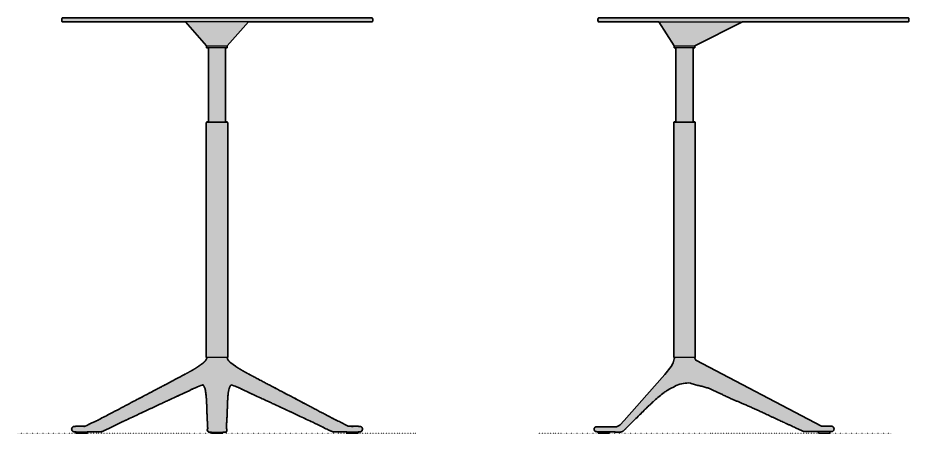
# Model space of a CAD drawing. Header units: millimetres. Extents: x 0 to 1287, y -776 to 599.
# Drawn here: x 0 to 1287, y 0 to 599 of the extents above; entities that cross this region are included whole.
import ezdxf

# ---------------------------------------------------------------- set-up
doc = ezdxf.new("R2010")
doc.units = ezdxf.units.MM
doc.linetypes.add('Dots', pattern=[1, 0, -1])
doc.layers.add('Blocks', color=7, linetype='Continuous')
doc.layers.add('Blocks$Fill', color=7, linetype='Continuous', true_color=0xffffff)
for name, color, linetype, lineweight, true_color in [('Blocks$Inner', 7, 'Continuous', 25, 0x007f00), ('Blocks$Outline', 7, 'Continuous', 35, 0xff3f3f), ('Groud', 7, 'Dots', 25, 0x243775)]:
    doc.layers.add(name, color=color, linetype=linetype, lineweight=lineweight, true_color=true_color)

# ---------------------------------------------------------------- blocks, each defined once
blk = doc.blocks.new('Little Friend Side Table Side')
at = {"layer": 'Blocks$Fill'}
blk.add_hatch(color=256, dxfattribs=at).paths.add_polyline_path([(534.6, 599.3), (87.1, 599.3), (87, 599.1), (87, 599), (86.9, 598.8), (86.8, 598.6), (86.7, 598.5), (86.7, 598.3), (86.6, 598.1), (86.5, 597.9), (86.5, 597.7), (86.4, 597.5), (86.4, 597.3), (86.4, 597.1), (86.4, 596.9), (86.3, 596.7), (86.3, 596.5), (86.3, 596.3), (86.3, 596.1), (86.3, 595.9), (86.4, 595.7), (86.4, 595.5), (86.4, 595.3), (86.4, 595.1), (86.5, 594.9), (86.5, 594.8), (86.6, 594.6), (86.7, 594.4), (86.7, 594.2), (86.8, 594), (86.9, 593.8), (87, 593.7), (87, 593.5), (87.1, 593.3), (174.5, 593.3), (196.4, 558.9), (196.4, 556), (198.9, 556), (198.9, 449.3), (196.6, 449.3), (196.1, 448.8), (196.1, 448.4), (196.4, 448.4), (195.9, 447.9), (195.9, 109.4), (197.2, 109.4), (196.4, 107.3), (194.9, 101.6), (192.2, 96.3), (182.8, 84.7), (168.1, 67.8), (124.1, 18.1), (118.3, 11.9), (116.9, 11), (113, 9.2), (83.3, 9.2), (83.1, 9.1), (83.1, 9.1), (83, 9.1), (83, 9.1), (82.9, 9), (82.8, 9), (82.8, 9), (82.7, 8.9), (82.7, 8.9), (82.6, 8.8), (82.6, 8.8), (82.5, 8.8), (82.4, 8.7), (82.4, 8.7), (82.3, 8.6), (82.3, 8.6), (82.2, 8.5), (82.2, 8.5), (82.1, 8.4), (82.1, 8.4), (82, 8.3), (82, 8.3), (81.9, 8.2), (81.9, 8.2), (81.8, 8.1), (81.8, 8.1), (81.7, 8), (81.7, 8), (81.7, 7.9), (81.6, 7.8), (81.6, 7.8), (81.5, 7.7), (81.5, 7.7), (81.5, 7.6), (81.4, 7.5), (81.4, 7.5), (81.4, 7.4), (81.3, 7.4), (81.3, 7.3), (81.3, 7.2), (81.2, 7.2), (81.2, 7.1), (81.2, 7), (81.2, 7), (81.1, 6.9), (81.1, 6.8), (81.1, 6.8), (81.1, 6.7), (81.1, 6.6), (81, 6.6), (81, 6.5), (81, 6.4), (81, 6.3), (81, 6.3), (81, 6.2), (81, 6.1), (81, 6.1), (80.9, 6), (80.9, 5.9), (80.9, 5.9), (80.9, 5.8), (80.9, 5.7), (80.9, 5.5), (80.9, 5.5), (80.9, 5.4), (80.9, 5.3), (81, 5.3), (81, 5.2), (81, 5.1), (81, 5.1), (81, 5), (81, 4.9), (81, 4.9), (81, 4.8), (81.1, 4.7), (81.1, 4.7), (81.1, 4.6), (81.1, 4.5), (81.1, 4.5), (81.2, 4.4), (81.2, 4.3), (81.2, 4.3), (81.2, 4.2), (81.3, 4.1), (81.3, 4.1), (81.3, 4), (81.4, 3.9), (81.4, 3.9), (81.4, 3.8), (81.5, 3.7), (81.5, 3.7), (81.5, 3.6), (81.6, 3.6), (81.6, 3.5), (81.7, 3.4), (81.7, 3.4), (81.7, 3.3), (81.8, 3.3), (81.8, 3.2), (81.9, 3.2), (81.9, 3.1), (82, 3.1), (82, 3), (82.1, 3), (82.1, 2.9), (82.2, 2.9), (82.2, 2.8), (82.3, 2.8), (82.3, 2.7), (82.4, 2.7), (82.4, 2.6), (82.5, 2.6), (82.6, 2.5), (82.6, 2.5), (82.7, 2.5), (82.7, 2.4), (82.8, 2.4), (82.8, 2.4), (82.9, 2.3), (83, 2.3), (83, 2.3), (83.1, 2.2), (83.1, 2.2), (83.3, 2.2), (84.1, 2.2), (86.8, 2.1), (86.8, 0), (103, 0), (103, 1.8), (117.3, 1.6), (117.9, 1.6), (118.2, 1.6), (118.5, 1.6), (118.8, 1.6), (119.1, 1.6), (119.4, 1.7), (119.7, 1.7), (120, 1.8), (120.3, 1.8), (120.5, 1.9), (120.6, 1.9), (120.8, 1.9), (120.9, 2), (121.1, 2), (121.2, 2.1), (121.3, 2.1), (121.5, 2.2), (121.6, 2.2), (121.7, 2.3), (121.9, 2.4), (122, 2.5), (122.1, 2.5), (122.3, 2.6), (122.4, 2.7), (122.5, 2.8), (122.6, 2.9), (122.7, 3), (123, 3.1), (123.2, 3.3), (123.4, 3.5), (124.3, 4.4), (161.2, 40.8), (167.8, 46.9), (171.2, 49.9), (174.7, 52.9), (178.4, 55.9), (182.1, 58.8), (183.1, 59.5), (184.2, 60.3), (185.5, 61.2), (187.2, 62.2), (189.3, 63.4), (191.9, 64.8), (199.4, 68.6), (204.8, 70.6), (206.1, 71), (207.3, 71.3), (208.6, 71.5), (209.8, 71.8), (211, 72), (212.3, 72.1), (213.5, 72.3), (214.7, 72.4), (215.9, 72.4), (217.2, 72.4), (218.4, 72.4), (219.6, 72.3), (221.2, 71.7), (222.6, 71.2), (224.2, 70.7), (225.8, 70.2), (227.4, 69.8), (229, 69.4), (237.9, 67.3), (239.4, 67), (240.9, 66.5), (242.3, 66.1), (243.6, 65.6), (244.9, 65.2), (247.3, 64.2), (249.4, 63.3), (253.2, 61.6), (277.6, 50.2), (316.8, 33.2), (383.3, 2.3), (383.4, 2.3), (383.4, 2.2), (383.4, 2.2), (383.4, 2.2), (383.5, 2.2), (383.5, 2.2), (383.5, 2.2), (383.5, 2.2), (383.5, 2.2), (383.6, 2.2), (383.6, 2.2), (383.6, 2.2), (383.6, 2.2), (383.7, 2.2), (383.7, 2.2), (383.7, 2.2), (404.7, 2.2), (404.7, 0), (420.9, 0), (420.9, 2.2), (424.1, 2.2), (424.2, 2.2), (424.3, 2.3), (424.4, 2.3), (424.4, 2.3), (424.5, 2.3), (424.6, 2.4), (424.7, 2.4), (424.7, 2.4), (424.8, 2.4), (424.9, 2.5), (425, 2.5), (425, 2.6), (425.1, 2.6), (425.2, 2.6), (425.2, 2.7), (425.3, 2.7), (425.4, 2.8), (425.5, 2.8), (425.5, 2.9), (425.6, 2.9), (425.7, 3), (425.7, 3), (425.8, 3.1), (425.8, 3.1), (425.9, 3.2), (426, 3.2), (426, 3.3), (426.1, 3.4), (426.1, 3.4), (426.2, 3.5), (426.3, 3.6), (426.3, 3.6), (426.4, 3.7), (426.4, 3.8), (426.5, 3.8), (426.5, 3.9), (426.6, 4), (426.6, 4), (426.6, 4.1), (426.7, 4.2), (426.7, 4.3), (426.8, 4.3), (426.8, 4.4), (426.8, 4.5), (426.9, 4.6), (426.9, 4.7), (426.9, 4.7), (426.9, 4.8), (427, 4.9), (427, 5), (427, 5), (427, 5.1), (427.1, 5.2), (427.1, 5.3), (427.1, 5.4), (427.1, 5.4), (427.1, 5.5), (427.1, 5.6), (427.1, 5.7), (427.1, 5.8), (427.1, 5.8), (427.1, 5.9), (427.2, 6), (427.2, 6.1), (427.2, 6.1), (427.1, 6.2), (427.1, 6.3), (427.1, 6.4), (427.1, 6.5), (427.1, 6.5), (427.1, 6.6), (427.1, 6.7), (427.1, 6.8), (427.1, 6.8), (427.1, 6.9), (427, 7), (427, 7.1), (427, 7.2), (427, 7.2), (427, 7.3), (426.9, 7.4), (426.9, 7.5), (426.9, 7.6), (426.8, 7.6), (426.8, 7.7), (426.8, 7.8), (426.7, 7.9), (426.7, 7.9), (426.6, 8), (426.6, 8.1), (426.6, 8.2), (426.5, 8.2), (426.5, 8.3), (426.4, 8.4), (426.4, 8.4), (426.3, 8.5), (426.3, 8.6), (426.2, 8.6), (426.2, 8.7), (426.1, 8.8), (426, 8.8), (426, 8.9), (425.9, 9), (425.9, 9), (425.8, 9.1), (425.7, 9.1), (425.7, 9.2), (425.6, 9.2), (425.5, 9.3), (425.5, 9.3), (425.4, 9.4), (425.3, 9.4), (425.3, 9.5), (425.2, 9.5), (425.1, 9.5), (425, 9.6), (425, 9.6), (424.9, 9.7), (424.8, 9.7), (424.8, 9.7), (424.7, 9.8), (424.6, 9.8), (424.5, 9.8), (424.5, 9.8), (424.4, 9.9), (424.3, 9.9), (424.2, 9.9), (424.2, 9.9), (408.9, 9.9), (227.6, 105.5), (225.9, 109.4), (226.8, 109.4), (226.8, 447.9), (226.3, 448.4), (226.6, 448.4), (226.6, 448.8), (226.1, 449.3), (223.8, 449.3), (223.8, 556), (226.3, 556), (226.3, 558.9), (294.9, 593.3), (534.6, 593.3), (534.7, 593.5), (534.8, 593.7), (534.9, 593.8), (535, 594), (535, 594.2), (535.1, 594.4), (535.2, 594.6), (535.2, 594.8), (535.3, 594.9), (535.3, 595.1), (535.3, 595.3), (535.4, 595.5), (535.4, 595.7), (535.4, 595.9), (535.4, 596.1), (535.4, 596.3), (535.4, 596.5), (535.4, 596.7), (535.4, 596.9), (535.4, 597.1), (535.3, 597.3), (535.3, 597.5), (535.3, 597.7), (535.2, 597.9), (535.2, 598.1), (535.1, 598.3), (535, 598.5), (535, 598.6), (534.9, 598.8), (534.8, 599), (534.7, 599.1)], flags=0)
at = {"layer": 'Blocks$Inner'}
for p, q in [((534.6, 599.3), (87.1, 599.3)), ((87.1, 593.3), (534.6, 593.3)), ((198.9, 449.3), (198.9, 556)), ((223.8, 556), (223.8, 449.3)), ((197.2, 109.4), (196.4, 107.2)), ((424.1, 2.2), (383.7, 2.2))]:
    blk.add_line(p, q, dxfattribs=at)
for points in [[(226.3, 558.9), (226.3, 556), (196.4, 556), (196.4, 558.9), (174.5, 593.3)], [(196.4, 558.9), (226.3, 558.9), (294.9, 593.3)], [(226.3, 448.4), (226.8, 447.9), (226.8, 109.4), (195.9, 109.4), (195.9, 447.9), (196.4, 448.4)], [(83.3, 9.2), (113, 9.2), (116.9, 11), (118.3, 11.9), (124.1, 18.1), (168.1, 67.8), (182.8, 84.7), (192.2, 96.3), (194.9, 101.6), (196.4, 107.3)], [(225.9, 109.4), (227.6, 105.5), (408.9, 9.9), (424.2, 9.9)], [(204.8, 70.6), (199.4, 68.6)], [(84.1, 2.2), (83.3, 2.2)], [(103, 1.8), (103, 0), (86.8, 0), (86.8, 2.1)], [(420.9, 2.2), (420.9, 0), (404.7, 0), (404.7, 2.2)]]:
    blk.add_lwpolyline(points, dxfattribs=at)
blk.add_lwpolyline([(226.6, 448.8), (226.6, 448.4), (196.1, 448.4), (196.1, 448.8), (196.6, 449.3), (226.1, 449.3)], close=True, dxfattribs=at)
for centre, start, end in [((92.3, 596.3), 150, 210), ((529.5, 596.3), 330, 30)]:
    blk.add_arc(centre, 5.97, start, end, dxfattribs=at)
at = {"layer": 'Blocks$Inner', "extrusion": (0, 0, -1)}
for centre, radius, start, end in [((-84.8, 5.7), 3.83, 293.0575, 66.9425), ((-383.7, 3.5), 1.32, 267.8062, 284.4069), ((-423.2, 6.1), 3.98, 104.4058, 255.8081)]:
    blk.add_arc(centre, radius, start, end, dxfattribs=at)
at = {"layer": 'Blocks$Inner'}
for points, knots in [([(199.4, 68.6), (187.3, 62.6), (182.1, 58.9), (174.6, 53), (168.9, 47.9), (164.5, 43.9), (161.2, 40.8), (157.9, 37.6), (153.7, 33.5), (148.3, 28.3), (141, 21), (135.4, 15.5), (132, 12), (130.2, 10.3), (128.5, 8.6), (127.1, 7.1), (126, 6), (125.1, 5.2), (124.4, 4.5), (123.9, 3.9), (123.4, 3.5), (123, 3.1), (122.5, 2.8), (122, 2.4), (121.3, 2.1), (120.3, 1.8), (119.1, 1.6), (118, 1.6), (116.7, 1.6), (115.5, 1.6), (113.9, 1.6), (111.9, 1.7), (108.6, 1.7), (105.4, 1.7), (102.3, 1.8), (100, 1.8), (97.7, 1.9), (95, 1.9), (92.7, 2), (90.7, 2), (89.3, 2), (88.3, 2.1), (87.4, 2.1), (86.6, 2.1), (85.8, 2.1), (84.9, 2.1), (84.4, 2.1), (84.1, 2.2)], [1, 1, 1, 1, 1.071429, 1.142857, 1.214286, 1.25, 1.285714, 1.321429, 1.357143, 1.428571, 1.5, 1.571429, 1.589286, 1.607143, 1.625, 1.642857, 1.651786, 1.660714, 1.669643, 1.674107, 1.678571, 1.683036, 1.6875, 1.691964, 1.696429, 1.705357, 1.714286, 1.723214, 1.732143, 1.741071, 1.75, 1.767857, 1.785714, 1.821429, 1.839286, 1.857143, 1.875, 1.892857, 1.910714, 1.928571, 1.9375, 1.946429, 1.955357, 1.964286, 1.973214, 1.982143, 2, 2, 2, 2]), ([(219.6, 72.3), (218, 72.4), (213.2, 72.5), (208, 71.5), (204.7, 70.6)], [276.2904618, 276.2904618, 276.2904618, 276.2904618, 276.5430699, 277.0373023, 277.0373023, 277.0373023, 277.0373023]), ([(383.3, 2.3), (381.7, 3), (380.4, 3.6), (379.3, 4.1), (377.2, 5.1), (375.2, 6.1), (371.8, 7.7), (368.3, 9.3), (365.4, 10.7), (363, 11.8), (360.6, 12.9), (357.9, 14.1), (354.1, 15.9), (349.5, 18), (344.1, 20.5), (338.9, 22.9), (333.9, 25.2), (328, 28), (322.7, 30.5), (319.2, 32.1), (316, 33.5), (312.4, 35.1), (308.5, 36.9), (305.1, 38.4), (301.5, 40), (297.8, 41.7), (294.7, 43), (292.7, 43.8), (290.7, 44.6), (287.9, 45.8), (285.1, 47), (282.2, 48.2), (280, 49.2), (277.7, 50.2), (274.8, 51.5), (271.5, 53.1), (267.4, 55), (264.7, 56.2), (261.8, 57.5), (259.5, 58.6), (257.4, 59.6), (255.1, 60.7), (253.1, 61.7), (251.3, 62.5), (249.4, 63.3), (247.3, 64.2), (245, 65.2), (242.3, 66.1), (239.4, 67), (236.5, 67.7), (233.6, 68.3), (230.6, 69), (227.4, 69.7), (224.2, 70.7), (221.5, 71.6), (220.1, 72.1), (219.6, 72.3)], [275.7479408, 275.7479408, 275.7479408, 275.7479408, 275.7546821, 275.7546821, 275.7546821, 275.768571, 275.7824599, 275.7963488, 275.8102377, 275.8171821, 275.8241266, 275.8380155, 275.8449599, 275.8519044, 275.8657932, 275.8727377, 275.8796821, 275.893571, 275.9074599, 275.9144044, 275.9213488, 275.9352377, 275.9491266, 275.956071, 275.9630155, 275.9769044, 275.9838488, 275.9907932, 275.9977377, 276.0046821, 276.018571, 276.0255155, 276.0324599, 276.0394044, 276.0463488, 276.0532932, 276.0602377, 276.0741266, 276.081071, 276.0880155, 276.0949599, 276.1019044, 276.1157932, 276.1296821, 276.143571, 276.1574599, 276.1713488, 276.1852377, 276.1991266, 276.2130155, 276.2269044, 276.2407932, 276.2546821, 276.268571, 276.2824599, 276.2904618, 276.2904618, 276.2904618, 276.2904618]), ([(83.3, 2.2), (83.3, 2.2), (83.4, 2.2), (83.8, 2.2), (84.1, 2.2)], [0, 0, 0, 0, 0.5, 0.9978995, 0.9978995, 0.9978995, 0.9978995])]:
    blk.add_open_spline(points, degree=3, knots=knots, dxfattribs=at)
at = {"layer": 'Blocks$Outline'}
for points in [[(534.6, 599.3), (87.1, 599.3)], [(87.1, 593.3), (174.5, 593.3)], [(174.5, 593.3), (196.4, 558.9)], [(226.3, 558.9), (294.9, 593.3)], [(294.9, 593.3), (534.6, 593.3)], [(196.4, 558.9), (196.4, 556)], [(196.4, 556), (198.9, 556)], [(198.9, 556), (198.9, 449.3)], [(223.8, 449.3), (223.8, 556)], [(223.8, 556), (226.3, 556)], [(226.3, 556), (226.3, 558.9)], [(196.4, 448.4), (195.9, 447.9)], [(195.9, 447.9), (195.9, 109.4)], [(196.6, 449.3), (196.1, 448.8)], [(196.1, 448.8), (196.1, 448.4)], [(196.1, 448.4), (196.4, 448.4)], [(198.9, 449.3), (196.6, 449.3)], [(226.1, 449.3), (223.8, 449.3)], [(226.6, 448.8), (226.1, 449.3)], [(226.8, 447.9), (226.3, 448.4)], [(226.3, 448.4), (226.6, 448.4)], [(226.6, 448.4), (226.6, 448.8)], [(226.8, 109.4), (226.8, 447.9)], [(196.4, 107.3), (194.9, 101.6), (192.2, 96.3), (182.8, 84.7), (168.1, 67.8), (124.1, 18.1), (118.3, 11.9), (116.9, 11), (113, 9.2)], [(195.9, 109.4), (197.2, 109.4)], [(197.2, 109.4), (196.4, 107.3)], [(227.6, 105.5), (225.9, 109.4)], [(225.9, 109.4), (226.8, 109.4)], [(408.9, 9.9), (227.6, 105.5)], [(199.4, 68.6), (204.8, 70.6)], [(113, 9.2), (83.3, 9.2)], [(83.3, 2.2), (84.1, 2.2)], [(86.8, 2.1), (86.8, 0)], [(86.8, 0), (103, 0)], [(103, 0), (103, 1.8)], [(383.7, 2.2), (404.7, 2.2)], [(404.7, 2.2), (404.7, 0)], [(404.7, 0), (420.9, 0)], [(424.2, 9.9), (408.9, 9.9)], [(420.9, 0), (420.9, 2.2)], [(420.9, 2.2), (424.1, 2.2)]]:
    blk.add_lwpolyline(points, dxfattribs=at)
for points, weights in [([(87.1, 599.3), (85.4, 596.3), (87.1, 593.3)], [1, 0.866025403784, 1]), ([(534.6, 593.3), (536.3, 596.3), (534.6, 599.3)], [1, 0.866025403784, 1]), ([(383.3, 2.3), (383.5, 2.2), (383.7, 2.2)], [1, 0.989524905833, 1])]:
    blk.add_rational_spline(points, weights, degree=2, dxfattribs=at)
for points, knots in [([(103, 1.8), (103.5, 1.8), (105.6, 1.7), (108.6, 1.7), (111.9, 1.7), (113.9, 1.6), (115.5, 1.6), (116.7, 1.6), (118, 1.6), (119.1, 1.6), (120.3, 1.8), (121.3, 2.1), (122, 2.4), (122.5, 2.8), (123, 3.1), (123.4, 3.5), (123.9, 3.9), (124.4, 4.5), (125.1, 5.2), (126, 6), (127.1, 7.1), (128.5, 8.6), (130.2, 10.3), (132, 12), (135.4, 15.5), (141, 21), (148.3, 28.3), (153.7, 33.5), (157.9, 37.6), (161.2, 40.8), (164.5, 43.9), (168.9, 47.9), (174.6, 53), (182.1, 58.9), (187.3, 62.6), (199.4, 68.6)], [-0.8339865, -0.8339865, -0.8339865, -0.8339865, -0.8214286, -0.7857143, -0.7678571, -0.75, -0.7410714, -0.7321429, -0.7232143, -0.7142857, -0.7053571, -0.6964286, -0.6919643, -0.6875, -0.6830357, -0.6785714, -0.6741071, -0.6696429, -0.6607143, -0.6517857, -0.6428571, -0.625, -0.6071429, -0.5892857, -0.5714286, -0.5, -0.4285714, -0.3571429, -0.3214286, -0.2857143, -0.25, -0.2142857, -0.1428571, -0.0714286, 0, 0, 0, 0]), ([(204.8, 70.6), (208.1, 71.6), (213.2, 72.5), (218, 72.4), (219.6, 72.3)], [0.013585, 0.013585, 0.013585, 0.013585, 0.5, 0.7526081, 0.7526081, 0.7526081, 0.7526081]), ([(219.6, 72.3), (220.1, 72.1), (221.5, 71.6), (224.2, 70.7), (227.4, 69.7), (230.6, 69), (233.6, 68.3), (236.5, 67.7), (239.4, 67), (242.3, 66.1), (245, 65.2), (247.3, 64.2), (249.4, 63.3), (251.3, 62.5), (253.1, 61.7), (255.1, 60.7), (257.4, 59.6), (259.5, 58.6), (261.8, 57.5), (264.7, 56.2), (267.4, 55), (271.5, 53.1), (274.8, 51.5), (277.7, 50.2), (280, 49.2), (282.2, 48.2), (285.1, 47), (287.9, 45.8), (290.7, 44.6), (292.7, 43.8), (294.7, 43), (297.8, 41.7), (301.5, 40), (305.1, 38.4), (308.5, 36.9), (312.4, 35.1), (316, 33.5), (319.2, 32.1), (322.7, 30.5), (328, 28), (333.9, 25.2), (338.9, 22.9), (344.1, 20.5), (349.5, 18), (354.1, 15.9), (357.9, 14.1), (360.6, 12.9), (363, 11.8), (365.4, 10.7), (368.3, 9.3), (371.8, 7.7), (375.2, 6.1), (377.2, 5.1), (379.3, 4.1), (380.4, 3.6), (381.7, 3), (383.3, 2.3)], [0.0197759, 0.0197759, 0.0197759, 0.0197759, 0.0277778, 0.0416667, 0.0555556, 0.0694444, 0.0833333, 0.0972222, 0.1111111, 0.125, 0.1388889, 0.1527778, 0.1666667, 0.1805556, 0.1944444, 0.2083333, 0.2152778, 0.2222222, 0.2291667, 0.2361111, 0.25, 0.2569444, 0.2638889, 0.2708333, 0.2777778, 0.2847222, 0.2916667, 0.3055556, 0.3125, 0.3194444, 0.3263889, 0.3333333, 0.3472222, 0.3541667, 0.3611111, 0.375, 0.3888889, 0.3958333, 0.4027778, 0.4166667, 0.4305556, 0.4375, 0.4444444, 0.4583333, 0.4652778, 0.4722222, 0.4861111, 0.4930556, 0.5, 0.5138889, 0.5277778, 0.5416667, 0.5555556, 0.5555556, 0.5555556, 0.5622969, 0.5622969, 0.5622969, 0.5622969]), ([(84.1, 2.2), (84.4, 2.1), (84.9, 2.1), (85.8, 2.1), (86.4, 2.1), (86.7, 2.1), (86.8, 2.1)], [-1, -1, -1, -1, -0.98214286, -0.97321429, -0.96428571, -0.96217968, -0.96217968, -0.96217968, -0.96217968])]:
    blk.add_open_spline(points, degree=3, knots=knots, dxfattribs=at)
for points, weights, knots in [([(83.3, 9.2), (80.9, 8.2), (80.9, 5.7), (80.9, 3.1), (83.3, 2.2)], [1, 0.83416243906, 1, 0.83416243906, 1], [0, 0, 0, 4.477342, 4.477342, 8.954683, 8.954683, 8.954683]), ([(424.1, 2.2), (427.1, 3), (427.2, 6.1), (427.2, 9.2), (424.2, 9.9)], [1, 0.789613575769, 1, 0.789613575769, 1], [-10.515227, -10.515227, -10.515227, -5.257613, -5.257613, 0, 0, 0])]:
    blk.add_rational_spline(points, weights, degree=2, knots=knots, dxfattribs=at)
blk = doc.blocks.new('Little Friend Side Table Front')
at = {"layer": 'Blocks$Fill'}
blk.add_hatch(color=256, dxfattribs=at).paths.add_polyline_path([(273.3, 109.4), (272.4, 107.1), (271.2, 105), (267.9, 101.5), (261.1, 96.6), (257.3, 94.2), (253, 91.5), (249.8, 89.6), (134.2, 28.5), (99.5, 10.8), (99.2, 10.6), (99.1, 10.6), (98.9, 10.5), (98.7, 10.4), (98.6, 10.4), (98.4, 10.3), (98.3, 10.3), (98.1, 10.2), (97.9, 10.2), (97.8, 10.2), (97.6, 10.1), (97.5, 10.1), (97.3, 10.1), (97, 10.1), (96.6, 10), (83.9, 9.9), (80.4, 9.6), (80.3, 9.6), (80.3, 9.6), (80.2, 9.5), (80.1, 9.5), (80.1, 9.5), (80, 9.4), (79.9, 9.4), (79.9, 9.4), (79.8, 9.3), (79.7, 9.3), (79.7, 9.3), (79.6, 9.2), (79.5, 9.2), (79.5, 9.1), (79.4, 9.1), (79.4, 9.1), (79.3, 9), (79.2, 9), (79.2, 8.9), (79.1, 8.9), (79.1, 8.8), (79, 8.8), (78.9, 8.7), (78.9, 8.6), (78.8, 8.6), (78.8, 8.5), (78.7, 8.5), (78.7, 8.4), (78.6, 8.4), (78.6, 8.3), (78.5, 8.2), (78.5, 8.2), (78.4, 8.1), (78.4, 8), (78.3, 8), (78.3, 7.9), (78.3, 7.8), (78.2, 7.8), (78.2, 7.7), (78.1, 7.6), (78.1, 7.6), (78.1, 7.5), (78, 7.4), (78, 7.3), (78, 7.3), (78, 7.2), (77.9, 7.1), (77.9, 7), (77.9, 7), (77.9, 6.9), (77.9, 6.8), (77.8, 6.7), (77.8, 6.7), (77.8, 6.6), (77.8, 6.5), (77.8, 6.4), (77.8, 6.4), (77.8, 6.3), (77.8, 6.2), (77.7, 6.2), (77.7, 6.1), (77.7, 6), (77.7, 5.9), (77.7, 5.9), (77.7, 5.8), (77.7, 5.7), (77.7, 5.6), (77.7, 5.6), (77.8, 5.5), (77.8, 5.4), (77.8, 5.4), (77.8, 5.3), (77.8, 5.2), (77.8, 5.1), (77.8, 5.1), (77.8, 5), (77.9, 4.9), (77.9, 4.8), (77.9, 4.8), (77.9, 4.7), (77.9, 4.6), (78, 4.5), (78, 4.5), (78, 4.4), (78, 4.3), (78.1, 4.2), (78.1, 4.2), (78.1, 4.1), (78.2, 4), (78.2, 4), (78.3, 3.9), (78.3, 3.8), (78.3, 3.8), (78.4, 3.7), (78.4, 3.6), (78.5, 3.6), (78.5, 3.5), (78.6, 3.4), (78.6, 3.4), (78.7, 3.3), (78.7, 3.3), (78.8, 3.2), (78.8, 3.1), (78.9, 3.1), (78.9, 3), (79, 3), (79.1, 2.9), (79.1, 2.9), (79.2, 2.8), (79.2, 2.8), (79.3, 2.7), (79.4, 2.7), (79.4, 2.6), (79.5, 2.6), (79.5, 2.5), (79.6, 2.5), (79.7, 2.5), (79.7, 2.4), (79.8, 2.4), (79.9, 2.3), (79.9, 2.3), (80, 2.3), (80.1, 2.3), (80.1, 2.2), (80.2, 2.2), (80.3, 2.2), (80.3, 2.1), (80.4, 2.1), (84, 2.1), (84, 0), (100.2, 0), (100.2, 2.1), (121.1, 2.1), (121.8, 2.4), (125.8, 4.2), (218.1, 47.8), (256.4, 65.5), (259, 66.6), (260.9, 67.4), (262.6, 68.1), (265.6, 69.2), (267, 69.6), (268.6, 67.9), (270.3, 64.2), (271.5, 56.9), (271.6, 55.7), (271.7, 55.2), (271.9, 52.8), (272.1, 50.3), (274, 10.3), (274.1, 6.9), (274, 6.8), (274, 6.7), (273.9, 6.6), (273.9, 6.6), (273.9, 6.5), (273.8, 6.4), (273.8, 6.3), (273.7, 6.2), (273.7, 6.2), (273.7, 6.1), (273.6, 6), (273.6, 5.9), (273.6, 5.8), (273.6, 5.7), (273.6, 5.6), (273.5, 5.5), (273.5, 5.4), (273.5, 5.3), (273.5, 5.2), (273.5, 5.1), (273.5, 5.1), (273.5, 5), (273.5, 4.9), (273.5, 4.8), (273.5, 4.7), (273.5, 4.6), (273.5, 4.5), (273.5, 4.4), (273.5, 4.3), (273.5, 4.2), (273.5, 4.1), (273.5, 4), (273.6, 3.9), (273.6, 3.8), (273.6, 3.7), (273.6, 3.6), (273.7, 3.5), (273.7, 3.4), (273.8, 3.3), (273.8, 3.2), (273.8, 3.1), (273.9, 3.1), (273.9, 3), (274, 2.9), (274, 2.8), (274.1, 2.7), (274.1, 2.6), (274.2, 2.6), (274.2, 2.5), (274.3, 2.4), (274.3, 2.3), (274.4, 2.3), (274.5, 2.2), (274.5, 2.1), (274.6, 2.1), (274.7, 2), (274.7, 1.9), (274.8, 1.9), (274.9, 1.8), (274.9, 1.8), (275, 1.7), (275.1, 1.7), (275.1, 1.6), (275.2, 1.6), (279.5, 1.6), (279.5, 0), (295.7, 0), (295.7, 1.6), (300.5, 1.6), (300.6, 1.6), (300.7, 1.7), (300.7, 1.7), (300.8, 1.8), (300.8, 1.9), (300.9, 1.9), (301, 2), (301, 2), (301.1, 2.1), (301.1, 2.2), (301.2, 2.3), (301.2, 2.3), (301.3, 2.4), (301.3, 2.5), (301.4, 2.6), (301.4, 2.6), (301.5, 2.7), (301.5, 2.8), (301.6, 2.9), (301.6, 3), (301.6, 3.1), (301.7, 3.2), (301.7, 3.2), (301.7, 3.3), (301.8, 3.4), (301.8, 3.5), (301.8, 3.6), (301.8, 3.7), (301.9, 3.8), (301.9, 3.9), (301.9, 4), (301.9, 4.1), (301.9, 4.2), (301.9, 4.3), (301.9, 4.4), (301.9, 4.5), (301.9, 4.6), (301.9, 4.7), (301.9, 4.8), (301.9, 4.9), (301.9, 5), (301.9, 5.1), (301.9, 5.1), (301.9, 5.2), (301.8, 5.3), (301.8, 5.4), (301.8, 5.5), (301.8, 5.6), (301.7, 5.7), (301.7, 5.8), (301.7, 5.9), (301.6, 6), (301.6, 6), (301.6, 6.1), (301.5, 6.2), (301.5, 6.3), (301.4, 6.4), (301.4, 6.4), (301.4, 6.5), (301.3, 6.6), (301.3, 6.7), (301.2, 6.7), (301.2, 6.8), (301.1, 6.9), (301.1, 7.5), (301.2, 10.3), (303.1, 50.3), (303.3, 52.8), (303.5, 55.2), (303.5, 55.7), (304.9, 64.2), (306.6, 67.9), (308.2, 69.6), (308.7, 69.4), (311.1, 68.6), (312.6, 68.1), (314.3, 67.4), (316.2, 66.6), (329.3, 60.6), (435.6, 11), (452.1, 3), (454, 2.1), (475, 2.1), (475, 0), (491.2, 0), (491.2, 2.1), (494.8, 2.1), (494.8, 2.1), (494.9, 2.2), (495, 2.2), (495, 2.2), (495.1, 2.2), (495.2, 2.3), (495.3, 2.3), (495.3, 2.3), (495.4, 2.4), (495.5, 2.4), (495.5, 2.4), (495.6, 2.5), (495.7, 2.5), (495.7, 2.6), (495.8, 2.6), (495.9, 2.6), (495.9, 2.7), (496, 2.7), (496, 2.8), (496.1, 2.8), (496.2, 2.9), (496.2, 2.9), (496.3, 3), (496.3, 3), (496.4, 3.1), (496.5, 3.2), (496.5, 3.2), (496.6, 3.3), (496.6, 3.3), (496.7, 3.4), (496.7, 3.5), (496.8, 3.5), (496.8, 3.6), (496.9, 3.7), (496.9, 3.7), (497, 3.8), (497, 3.9), (497, 3.9), (497.1, 4), (497.1, 4.1), (497.1, 4.2), (497.2, 4.2), (497.2, 4.3), (497.2, 4.4), (497.3, 4.4), (497.3, 4.5), (497.3, 4.6), (497.4, 4.7), (497.4, 4.7), (497.4, 4.8), (497.4, 4.9), (497.4, 5), (497.5, 5), (497.5, 5.1), (497.5, 5.2), (497.5, 5.3), (497.5, 5.3), (497.5, 5.4), (497.5, 5.5), (497.5, 5.6), (497.5, 5.6), (497.5, 5.7), (497.5, 5.8), (497.5, 5.9), (497.5, 5.9), (497.5, 6), (497.5, 6.1), (497.5, 6.2), (497.5, 6.2), (497.5, 6.3), (497.5, 6.4), (497.5, 6.5), (497.5, 6.5), (497.5, 6.6), (497.5, 6.7), (497.4, 6.8), (497.4, 6.8), (497.4, 6.9), (497.4, 7), (497.4, 7.1), (497.3, 7.1), (497.3, 7.2), (497.3, 7.3), (497.2, 7.4), (497.2, 7.4), (497.2, 7.5), (497.1, 7.6), (497.1, 7.6), (497.1, 7.7), (497, 7.8), (497, 7.9), (497, 7.9), (496.9, 8), (496.9, 8.1), (496.8, 8.1), (496.8, 8.2), (496.7, 8.3), (496.7, 8.3), (496.6, 8.4), (496.6, 8.4), (496.5, 8.5), (496.5, 8.6), (496.4, 8.6), (496.3, 8.7), (496.3, 8.7), (496.2, 8.8), (496.2, 8.8), (496.1, 8.9), (496, 8.9), (496, 9), (495.9, 9), (495.9, 9.1), (495.8, 9.1), (495.7, 9.2), (495.7, 9.2), (495.6, 9.2), (495.5, 9.3), (495.5, 9.3), (495.4, 9.4), (495.3, 9.4), (495.3, 9.4), (495.2, 9.5), (495.1, 9.5), (495, 9.5), (495, 9.5), (494.9, 9.6), (494.8, 9.6), (494.8, 9.6), (491.2, 9.9), (486.4, 9.9), (480.4, 9.9), (478.5, 10), (478.2, 10.1), (477.9, 10.1), (477.7, 10.1), (477.6, 10.1), (477.4, 10.2), (477.2, 10.2), (477.1, 10.2), (476.9, 10.3), (476.7, 10.3), (476.6, 10.4), (476.4, 10.4), (476.3, 10.5), (476.1, 10.6), (476, 10.6), (475.6, 10.8), (441, 28.5), (325.4, 89.6), (322.2, 91.5), (314.1, 96.6), (307.3, 101.5), (304, 105), (302.7, 107.1), (301.9, 109.4), (303, 109.4), (303, 447.9), (302.5, 448.4), (302.7, 448.4), (302.7, 448.8), (302.2, 449.3), (299.9, 449.3), (299.9, 556), (302.4, 556), (302.4, 558.9), (333.1, 593.3), (511.6, 593.3), (511.7, 593.5), (511.8, 593.7), (511.9, 593.8), (511.9, 594), (512, 594.2), (512.1, 594.4), (512.1, 594.6), (512.2, 594.8), (512.2, 594.9), (512.3, 595.1), (512.3, 595.3), (512.4, 595.5), (512.4, 595.7), (512.4, 595.9), (512.4, 596.1), (512.4, 596.3), (512.4, 596.5), (512.4, 596.7), (512.4, 596.9), (512.4, 597.1), (512.3, 597.3), (512.3, 597.5), (512.2, 597.7), (512.2, 597.9), (512.1, 598.1), (512.1, 598.3), (512, 598.5), (511.9, 598.6), (511.9, 598.8), (511.8, 599), (511.7, 599.1), (511.6, 599.3), (64.1, 599.3), (64, 599.1), (63.9, 599), (63.9, 598.8), (63.8, 598.6), (63.7, 598.5), (63.6, 598.3), (63.6, 598.1), (63.5, 597.9), (63.5, 597.7), (63.4, 597.5), (63.4, 597.3), (63.4, 597.1), (63.3, 596.9), (63.3, 596.7), (63.3, 596.5), (63.3, 596.3), (63.3, 596.1), (63.3, 595.9), (63.3, 595.7), (63.4, 595.5), (63.4, 595.3), (63.4, 595.1), (63.5, 594.9), (63.5, 594.8), (63.6, 594.6), (63.6, 594.4), (63.7, 594.2), (63.8, 594), (63.9, 593.8), (63.9, 593.7), (64, 593.5), (64.1, 593.3), (241.8, 593.3), (272.5, 558.9), (272.5, 556), (275, 556), (275, 449.3), (272.8, 449.3), (272.3, 448.8), (272.3, 448.4), (272.5, 448.4), (272, 447.9), (272, 109.4)], flags=0)
at = {"layer": 'Blocks$Inner'}
for p, q in [((64.1, 599.3), (511.6, 599.3)), ((511.6, 593.3), (64.1, 593.3)), ((275, 556), (275, 449.3)), ((299.9, 449.3), (299.9, 556)), ((271.2, 105), (267.9, 101.5)), ((272.4, 107.1), (271.2, 105)), ((273.3, 109.4), (272.4, 107.1)), ((302.7, 107.1), (301.9, 109.4)), ((304, 105), (302.7, 107.1)), ((307.3, 101.5), (304, 105)), ((267.9, 101.5), (261.1, 96.6)), ((314.1, 96.6), (307.3, 101.5)), ((267, 69.6), (268.6, 67.9)), ((268.6, 67.9), (270.3, 64.2)), ((304.9, 64.2), (306.6, 67.9)), ((306.6, 67.9), (308.2, 69.6)), ((83.9, 9.9), (80.4, 9.6)), ((96.6, 10), (83.9, 9.9)), ((275.2, 1.6), (300.5, 1.6)), ((494.8, 9.6), (491.2, 9.9)), ((491.2, 2.1), (491.2, 0))]:
    blk.add_line(p, q, dxfattribs=at)
for points in [[(241.8, 593.3), (272.5, 558.9), (302.4, 558.9)], [(333.1, 593.3), (302.4, 558.9), (302.4, 556), (272.5, 556), (272.5, 558.9)], [(302.5, 448.4), (303, 447.9), (303, 109.4), (272, 109.4), (272, 447.9), (272.5, 448.4)], [(84, 2.1), (84, 0), (100.2, 0), (100.2, 2.1)], [(295.7, 1.6), (295.7, 0), (279.5, 0), (279.5, 1.6)], [(491.2, 0), (475, 0), (475, 2.1)]]:
    blk.add_lwpolyline(points, dxfattribs=at)
blk.add_lwpolyline([(302.2, 449.3), (302.7, 448.8), (302.7, 448.4), (272.3, 448.4), (272.3, 448.8), (272.8, 449.3)], close=True, dxfattribs=at)
at = {"layer": 'Blocks$Inner', "extrusion": (0, 0, -1)}
for centre, start, end in [((-69.3, 596.3), 330, 30), ((-506.4, 596.3), 150, 210)]:
    blk.add_arc(centre, 5.97, start, end, dxfattribs=at)
at = {"layer": 'Blocks$Inner'}
for centre, radius, start, end in [((81.7, 5.9), 3.96, 108.9762, 251.0237), ((277.3, 4.8), 3.83, 147.3052, 237.0396), ((298.1, 4.5), 3.8, 309.3688, 38.1121), ((493.6, 5.9), 3.92, 286.9544, 73.0456)]:
    blk.add_arc(centre, radius, start, end, dxfattribs=at)
for points, knots in [([(253, 91.5), (252, 90.9), (249.8, 89.6), (245.3, 87.1), (241.8, 85.2), (239.5, 84)], [5, 5, 5, 5, 5.25, 5.5, 6, 6, 6, 6]), ([(335.6, 84), (333.3, 85.2), (329.9, 87.1), (325.4, 89.6), (323.2, 90.9), (322.2, 91.5)], [67.9511, 67.9511, 67.9511, 67.9511, 68.4511, 68.7011, 68.9511, 68.9511, 68.9511, 68.9511]), ([(239.5, 84), (238.2, 83.3), (235.3, 81.8), (231, 79.5), (227.2, 77.5), (224.2, 75.9), (221.8, 74.6), (219.6, 73.4), (216.8, 72), (213.3, 70.2), (209.4, 68.1), (205.5, 66.1), (202.3, 64.4), (198.3, 62.3), (193.6, 59.8), (188.6, 57.1), (181.5, 53.4), (174.5, 49.8), (168.5, 46.6), (164.7, 44.6), (161.8, 43), (158.5, 41.3), (155.4, 39.7), (152.9, 38.4), (150.8, 37.3), (149, 36.3), (147.1, 35.3), (144.7, 34), (141.7, 32.4), (138.1, 30.5), (134.2, 28.5), (130, 26.3), (124, 23.2), (117.8, 20), (111.5, 16.8), (107.4, 14.8), (104.6, 13.3), (102.9, 12.5), (101.9, 12), (101.1, 11.6), (100.5, 11.2), (99.9, 11), (99.5, 10.8), (99.2, 10.6), (98.9, 10.5), (98.5, 10.3), (97.9, 10.2), (97.3, 10.1), (96.9, 10), (96.6, 10)], [6, 6, 6, 6, 6.03125, 6.0625, 6.09375, 6.109375, 6.125, 6.140625, 6.15625, 6.1875, 6.21875, 6.234375, 6.25, 6.265625, 6.28125, 6.296875, 6.3125, 6.34375, 6.359375, 6.375, 6.390625, 6.40625, 6.4375, 6.46875, 6.484375, 6.5, 6.515625, 6.53125, 6.5625, 6.59375, 6.625, 6.65625, 6.6875, 6.75, 6.78125, 6.8125, 6.828125, 6.8359375, 6.84375, 6.8476562, 6.8515625, 6.8554687, 6.8574219, 6.859375, 6.8613281, 6.8632812, 6.8671875, 6.8710937, 6.875, 6.875, 6.875, 6.875]), ([(478.5, 10), (478.3, 10), (477.9, 10.1), (477.2, 10.2), (476.7, 10.3), (476.3, 10.5), (476, 10.6), (475.6, 10.8), (475.2, 11), (474.7, 11.2), (474.1, 11.6), (473.3, 12), (472.3, 12.5), (470.6, 13.3), (467.8, 14.8), (463.7, 16.8), (457.4, 20), (451.2, 23.2), (445.2, 26.3), (440.9, 28.5), (437.1, 30.5), (433.5, 32.4), (430.5, 34), (428.1, 35.3), (426.2, 36.3), (424.3, 37.3), (422.2, 38.4), (419.8, 39.7), (416.7, 41.3), (413.4, 43), (410.4, 44.6), (406.7, 46.6), (400.6, 49.8), (393.7, 53.4), (386.6, 57.1), (381.5, 59.8), (376.9, 62.3), (372.9, 64.4), (369.6, 66.1), (365.8, 68.1), (361.8, 70.2), (358.4, 72), (355.6, 73.4), (353.3, 74.6), (351, 75.9), (347.9, 77.5), (344.2, 79.5), (339.8, 81.8), (337, 83.3), (335.6, 84)], [67.0760995, 67.0760995, 67.0760995, 67.0760995, 67.0800058, 67.083912, 67.0878183, 67.0897714, 67.0917245, 67.0936777, 67.0956308, 67.099537, 67.1034433, 67.1073495, 67.115162, 67.1229745, 67.1385995, 67.1698495, 67.2010995, 67.2635995, 67.2948495, 67.3260995, 67.3573495, 67.3885995, 67.4198495, 67.4354745, 67.4510995, 67.4667245, 67.4823495, 67.5135995, 67.5448495, 67.5604745, 67.5760995, 67.5917245, 67.6073495, 67.6385995, 67.6542245, 67.6698495, 67.6854745, 67.7010995, 67.7167245, 67.7323495, 67.7635995, 67.7948495, 67.8104745, 67.8260995, 67.8417245, 67.8573495, 67.8885995, 67.9198495, 67.9510995, 67.9510995, 67.9510995, 67.9510995]), ([(121.1, 2.1), (121.4, 2.2), (122.1, 2.5), (122.8, 2.8), (123.8, 3.3), (124.6, 3.7), (125.6, 4.1), (127.5, 5), (130.1, 6.3), (133.1, 7.8), (136.3, 9.4), (139, 10.7), (141.2, 11.7), (143.3, 12.8), (145.6, 13.9), (148.5, 15.2), (151, 16.4), (153.7, 17.7), (157.3, 19.4), (161.7, 21.5), (166.6, 23.7), (171.1, 25.8), (176.6, 28.4), (182.4, 31.2), (187.2, 33.4), (191.2, 35.3), (195.4, 37.2), (199.1, 38.9), (202.2, 40.4), (204.5, 41.4), (206.5, 42.4), (208.6, 43.3), (210.7, 44.3), (213.1, 45.5), (215.5, 46.6), (218.1, 47.8), (220.3, 48.8), (222.4, 49.7), (224.2, 50.6), (226.2, 51.4), (227.9, 52.2), (229.8, 53.1), (232.3, 54.2), (234.8, 55.4), (236.9, 56.4), (239.5, 57.6), (242.7, 59.1), (246, 60.7), (248.4, 61.8), (250.6, 62.9), (253.5, 64.2), (256.5, 65.6), (259.1, 66.7), (261, 67.5), (262.6, 68.1), (264.1, 68.6), (265.4, 69.1), (266.4, 69.4), (266.8, 69.6), (267, 69.6)], [33.8613931, 33.8613931, 33.8613931, 33.8613931, 33.869246, 33.8871031, 33.8960317, 33.9049602, 33.9138888, 33.9228174, 33.931746, 33.9406745, 33.9496031, 33.9585317, 33.962996, 33.9674602, 33.9763888, 33.9808531, 33.9853174, 33.9897817, 33.994246, 34.0031745, 34.0121031, 34.0210317, 34.0299602, 34.0478174, 34.0656745, 34.0835317, 34.1013888, 34.119246, 34.1281745, 34.1371031, 34.1460317, 34.1549602, 34.1728174, 34.1906745, 34.2085317, 34.2263888, 34.244246, 34.2531745, 34.2621031, 34.2710317, 34.275496, 34.2799602, 34.2888888, 34.2978174, 34.306746, 34.3156745, 34.3246031, 34.3335317, 34.3424602, 34.3513888, 34.3603174, 34.369246, 34.3781745, 34.3871031, 34.3960317, 34.4049602, 34.4138888, 34.4183531, 34.4215574, 34.4215574, 34.4215574, 34.4215574]), ([(308.2, 69.6), (308.4, 69.6), (308.8, 69.4), (309.8, 69.1), (311.1, 68.6), (312.6, 68.1), (314.2, 67.5), (316.1, 66.7), (318.7, 65.6), (321.7, 64.2), (324.5, 62.9), (326.8, 61.8), (329.2, 60.7), (332.4, 59.1), (335.7, 57.6), (338.2, 56.4), (340.4, 55.4), (342.9, 54.2), (345.4, 53.1), (347.2, 52.2), (349, 51.4), (351, 50.6), (352.8, 49.7), (354.9, 48.8), (357.1, 47.8), (359.7, 46.6), (362.1, 45.5), (364.5, 44.3), (366.6, 43.3), (368.7, 42.4), (370.7, 41.4), (373, 40.4), (376.1, 38.9), (379.8, 37.2), (384, 35.3), (387.9, 33.4), (392.8, 31.2), (398.6, 28.4), (404.1, 25.8), (408.6, 23.7), (413.4, 21.5), (417.9, 19.4), (421.5, 17.7), (424.2, 16.4), (426.7, 15.2), (429.6, 13.9), (431.9, 12.8), (434, 11.7), (436.2, 10.7), (438.9, 9.4), (442.1, 7.8), (445.1, 6.3), (447.7, 5), (449.5, 4.1), (450.6, 3.7), (451.4, 3.3), (452.3, 2.8), (453, 2.5), (453.8, 2.2), (454, 2.1)], [52.4947459, 52.4947459, 52.4947459, 52.4947459, 52.4979502, 52.5024145, 52.5113431, 52.5202716, 52.5292002, 52.5381288, 52.5470574, 52.5559859, 52.5649145, 52.5738431, 52.5827716, 52.5917002, 52.6006288, 52.6095574, 52.6184859, 52.6274145, 52.6363431, 52.6408074, 52.6452716, 52.6542002, 52.6631288, 52.6720574, 52.6899145, 52.7077716, 52.7256288, 52.7434859, 52.7613431, 52.7702716, 52.7792002, 52.7881288, 52.7970574, 52.8149145, 52.8327716, 52.8506288, 52.8684859, 52.8863431, 52.8952716, 52.9042002, 52.9131288, 52.9220574, 52.9265216, 52.9309859, 52.9354502, 52.9399145, 52.9488431, 52.9533074, 52.9577716, 52.9667002, 52.9756288, 52.9845574, 52.9934859, 53.0024145, 53.0113431, 53.0202716, 53.0292002, 53.0470574, 53.0545129, 53.0545129, 53.0545129, 53.0545129]), ([(270.3, 64.2), (271.6, 56.2), (271.8, 54.1), (272.3, 48.6), (272.6, 41.7), (272.8, 34.7), (273, 29.4), (273.2, 24), (273.4, 19.5), (273.6, 15.8), (273.8, 13), (274, 10.3), (274, 8.2), (274.1, 7.1), (274.1, 6.9)], [36.4215574, 36.4215574, 36.4215574, 36.4215574, 36.4416791, 36.5041791, 36.6291791, 36.6916791, 36.7541791, 36.8166791, 36.8791791, 36.9104291, 36.9416791, 36.9729291, 37.0041791, 37.0109778, 37.0109778, 37.0109778, 37.0109778]), ([(301.1, 6.9), (301.1, 7.1), (301.1, 8.2), (301.2, 10.3), (301.3, 13), (301.5, 15.8), (301.8, 19.5), (302, 24), (302.2, 29.4), (302.4, 34.7), (302.6, 41.7), (302.9, 48.6), (303.4, 54.1), (303.6, 56.2), (304.9, 64.2)], [49.9053256, 49.9053256, 49.9053256, 49.9053256, 49.9121242, 49.9433742, 49.9746242, 50.0058742, 50.0371242, 50.0996242, 50.1621242, 50.2246242, 50.2871242, 50.4121242, 50.4746242, 50.4947459, 50.4947459, 50.4947459, 50.4947459]), ([(491.2, 9.9), (488.1, 9.9), (486.5, 9.9), (483.8, 9.9), (481.6, 9.9), (480.3, 9.9), (478.5, 10)], [67.02141205, 67.02141205, 67.02141205, 67.02141205, 67.03703705, 67.05266205, 67.06828705, 67.07609955, 67.07609955, 67.07609955, 67.07609955])]:
    blk.add_open_spline(points, degree=3, knots=knots, dxfattribs=at)
for points in [[(261.1, 96.6), (259.9, 95.8), (257.4, 94.2), (254.6, 92.4), (253, 91.5)], [(322.2, 91.5), (320.6, 92.4), (317.7, 94.2), (315.3, 95.8), (314.1, 96.6)], [(80.4, 2.1), (82.1, 2.1), (83.4, 2.1), (84.8, 2.1)], [(84.8, 2.1), (86.1, 2.1), (87.4, 2.1), (121.1, 2.1)], [(454, 2.1), (491.9, 2.1), (493.1, 2.1), (494.8, 2.1)]]:
    blk.add_open_spline(points, degree=3, dxfattribs=at)
at = {"layer": 'Blocks$Outline'}
for points in [[(511.6, 599.3), (64.1, 599.3)], [(64.1, 593.3), (241.8, 593.3)], [(241.8, 593.3), (272.5, 558.9)], [(302.4, 558.9), (333.1, 593.3)], [(333.1, 593.3), (511.6, 593.3)], [(272.5, 558.9), (272.5, 556)], [(272.5, 556), (275, 556)], [(275, 556), (275, 449.3)], [(299.9, 449.3), (299.9, 556)], [(299.9, 556), (302.4, 556)], [(302.4, 556), (302.4, 558.9)], [(272.5, 448.4), (272, 447.9)], [(272, 447.9), (272, 109.4)], [(272.8, 449.3), (272.3, 448.8)], [(272.3, 448.8), (272.3, 448.4)], [(272.3, 448.4), (272.5, 448.4)], [(275, 449.3), (272.8, 449.3)], [(302.2, 449.3), (299.9, 449.3)], [(302.7, 448.8), (302.2, 449.3)], [(303, 447.9), (302.5, 448.4)], [(302.5, 448.4), (302.7, 448.4)], [(302.7, 448.4), (302.7, 448.8)], [(303, 109.4), (303, 447.9)], [(272, 109.4), (273.3, 109.4)], [(301.9, 109.4), (303, 109.4)], [(84, 2.1), (84, 0), (100.2, 0), (100.2, 2.1)], [(279.5, 1.6), (279.5, 0), (295.7, 0), (295.7, 1.6)], [(475, 2.1), (475, 0), (491.2, 0), (491.2, 2.1)]]:
    blk.add_lwpolyline(points, dxfattribs=at)
for points in [[(64.1, 599.3), (62.4, 596.3), (64.1, 593.3)], [(511.6, 593.3), (513.3, 596.3), (511.6, 599.3)]]:
    blk.add_rational_spline(points, [1, 0.866025403784, 1], degree=2, dxfattribs=at)
for points, weights, knots in [([(273.3, 109.4), (273, 108.6), (272.7, 107.9), (272.4, 107.1), (272, 106.4), (271.6, 105.7), (271.2, 105), (270.1, 103.8), (269, 102.7), (267.9, 101.5), (265.6, 99.8), (263.3, 98.2), (261.1, 96.6), (259.9, 95.8), (257.4, 94.2), (254.6, 92.4), (253, 91.5), (252, 90.9), (249.8, 89.6), (245.3, 87.1), (241.8, 85.2), (239.5, 84), (238.2, 83.3), (235.3, 81.8), (231, 79.5), (227.2, 77.5), (224.2, 75.9), (221.8, 74.6), (219.6, 73.4), (216.8, 72), (213.3, 70.2), (209.4, 68.1), (205.5, 66.1), (202.3, 64.4), (198.3, 62.3), (193.6, 59.8), (188.6, 57.1), (181.5, 53.4), (174.5, 49.8), (168.5, 46.6), (164.7, 44.6), (161.8, 43), (158.5, 41.3), (155.4, 39.7), (152.9, 38.4), (150.8, 37.3), (149, 36.3), (147.1, 35.3), (144.7, 34), (141.7, 32.4), (138.1, 30.5), (134.2, 28.5), (130, 26.3), (124, 23.2), (117.8, 20), (111.5, 16.8), (107.4, 14.8), (104.6, 13.3), (102.9, 12.5), (101.9, 12), (101.1, 11.6), (100.5, 11.2), (99.9, 11), (99.5, 10.8), (99.2, 10.6), (98.9, 10.5), (98.5, 10.3), (97.9, 10.2), (97.3, 10.1), (96.9, 10), (96.6, 10), (92.4, 10), (88.2, 9.9), (83.9, 9.9), (82.8, 9.8), (81.6, 9.7), (80.4, 9.6), (78.8, 9), (77.7, 7.6), (77.7, 5.9), (77.7, 4.1), (78.8, 2.7), (80.4, 2.1), (81.8, 2.1), (82.9, 2.1), (84, 2.1)], [1, 1, 1, 1, 1, 1, 1, 1, 1, 1, 1, 1, 1, 1, 1, 1, 1, 1, 1, 1, 1, 1, 1, 1, 1, 1, 1, 1, 1, 1, 1, 1, 1, 1, 1, 1, 1, 1, 1, 1, 1, 1, 1, 1, 1, 1, 1, 1, 1, 1, 1, 1, 1, 1, 1, 1, 1, 1, 1, 1, 1, 1, 1, 1, 1, 1, 1, 1, 1, 1, 1, 1, 1, 1, 1, 1, 1, 0.875996770694, 0.875996770694, 1, 0.875996770694, 0.875996770694, 1, 1, 1, 1], [-0.014262, -0.014262, -0.014262, -0.014262, 1, 1, 1, 2, 2, 2, 3, 3, 3, 4, 4, 4, 4.5, 5, 5, 5, 5.25, 5.5, 6, 6, 6, 6.03125, 6.0625, 6.09375, 6.109375, 6.125, 6.140625, 6.15625, 6.1875, 6.21875, 6.234375, 6.25, 6.265625, 6.28125, 6.296875, 6.3125, 6.34375, 6.359375, 6.375, 6.390625, 6.40625, 6.4375, 6.46875, 6.484375, 6.5, 6.515625, 6.53125, 6.5625, 6.59375, 6.625, 6.65625, 6.6875, 6.75, 6.78125, 6.8125, 6.828125, 6.835938, 6.84375, 6.847656, 6.851562, 6.855469, 6.857422, 6.859375, 6.861328, 6.863281, 6.867188, 6.871094, 6.875, 6.875, 6.875, 19.574585, 19.574585, 19.574585, 23.113669, 23.113669, 23.113669, 28.024283, 28.024283, 28.024283, 32.934898, 32.934898, 32.934898, 33.311111, 33.311111, 33.311111, 33.311111]), ([(491.2, 2.1), (493.6, 2.1), (494.2, 2.1), (494.8, 2.1), (496.5, 2.6), (497.5, 4.1), (497.5, 5.9), (497.5, 7.7), (496.5, 9.1), (494.8, 9.6), (493.6, 9.7), (492.4, 9.8), (491.2, 9.9), (488.1, 9.9), (486.5, 9.9), (483.8, 9.9), (481.6, 9.9), (480.3, 9.9), (478.5, 10), (478.3, 10), (477.9, 10.1), (477.2, 10.2), (476.7, 10.3), (476.3, 10.5), (476, 10.6), (475.6, 10.8), (475.2, 11), (474.7, 11.2), (474.1, 11.6), (473.3, 12), (472.3, 12.5), (470.6, 13.3), (467.8, 14.8), (463.7, 16.8), (457.4, 20), (451.2, 23.2), (445.2, 26.3), (440.9, 28.5), (437.1, 30.5), (433.5, 32.4), (430.5, 34), (428.1, 35.3), (426.2, 36.3), (424.3, 37.3), (422.2, 38.4), (419.8, 39.7), (416.7, 41.3), (413.4, 43), (410.4, 44.6), (406.7, 46.6), (400.6, 49.8), (393.7, 53.4), (386.6, 57.1), (381.5, 59.8), (376.9, 62.3), (372.9, 64.4), (369.6, 66.1), (365.8, 68.1), (361.8, 70.2), (358.4, 72), (355.6, 73.4), (353.3, 74.6), (351, 75.9), (347.9, 77.5), (344.2, 79.5), (339.8, 81.8), (337, 83.3), (335.6, 84), (333.3, 85.2), (329.9, 87.1), (325.4, 89.6), (323.2, 90.9), (322.2, 91.5), (320.6, 92.4), (317.7, 94.2), (315.3, 95.8), (314.1, 96.6), (311.9, 98.2), (309.6, 99.8), (307.3, 101.5), (306.2, 102.7), (305.1, 103.8), (304, 105), (303.6, 105.7), (303.1, 106.4), (302.7, 107.1), (302.5, 107.9), (302.2, 108.6), (301.9, 109.4)], [1, 1, 1, 1, 0.869080059853, 0.869080059853, 1, 0.869080059853, 0.869080059853, 1, 1, 1, 1, 1, 1, 1, 1, 1, 1, 1, 1, 1, 1, 1, 1, 1, 1, 1, 1, 1, 1, 1, 1, 1, 1, 1, 1, 1, 1, 1, 1, 1, 1, 1, 1, 1, 1, 1, 1, 1, 1, 1, 1, 1, 1, 1, 1, 1, 1, 1, 1, 1, 1, 1, 1, 1, 1, 1, 1, 1, 1, 1, 1, 1, 1, 1, 1, 1, 1, 1, 1, 1, 1, 1, 1, 1, 1, 1, 1], [53.331483, 53.331483, 53.331483, 53.331483, 53.496445, 53.496445, 53.496445, 58.489387, 58.489387, 58.489387, 63.482328, 63.482328, 63.482328, 67.021412, 67.021412, 67.021412, 67.037037, 67.052662, 67.068287, 67.0761, 67.0761, 67.0761, 67.080006, 67.083912, 67.087818, 67.089771, 67.091725, 67.093678, 67.095631, 67.099537, 67.103443, 67.10735, 67.115162, 67.122975, 67.1386, 67.16985, 67.2011, 67.2636, 67.29485, 67.3261, 67.35735, 67.3886, 67.41985, 67.435475, 67.4511, 67.466725, 67.48235, 67.5136, 67.54485, 67.560475, 67.5761, 67.591725, 67.60735, 67.6386, 67.654225, 67.66985, 67.685475, 67.7011, 67.716725, 67.73235, 67.7636, 67.79485, 67.810475, 67.8261, 67.841725, 67.85735, 67.8886, 67.91985, 67.9511, 67.9511, 67.9511, 68.4511, 68.7011, 68.9511, 68.9511, 68.9511, 69.4511, 69.9511, 69.9511, 69.9511, 70.9511, 70.9511, 70.9511, 71.9511, 71.9511, 71.9511, 72.9511, 72.9511, 72.9511, 73.965362, 73.965362, 73.965362, 73.965362]), ([(100.2, 2.1), (105.2, 2.1), (112, 2.1), (121.1, 2.1), (121.4, 2.2), (122.1, 2.5), (122.8, 2.8), (123.8, 3.3), (124.6, 3.7), (125.6, 4.1), (127.5, 5), (130.1, 6.3), (133.1, 7.8), (136.3, 9.4), (139, 10.7), (141.2, 11.7), (143.3, 12.8), (145.6, 13.9), (148.5, 15.2), (151, 16.4), (153.7, 17.7), (157.3, 19.4), (161.7, 21.5), (166.6, 23.7), (171.1, 25.8), (176.6, 28.4), (182.4, 31.2), (187.2, 33.4), (191.2, 35.3), (195.4, 37.2), (199.1, 38.9), (202.2, 40.4), (204.5, 41.4), (206.5, 42.4), (208.6, 43.3), (210.7, 44.3), (213.1, 45.5), (215.5, 46.6), (218.1, 47.8), (220.3, 48.8), (222.4, 49.7), (224.2, 50.6), (226.2, 51.4), (227.9, 52.2), (229.8, 53.1), (232.3, 54.2), (234.8, 55.4), (236.9, 56.4), (239.5, 57.6), (242.7, 59.1), (246, 60.7), (248.4, 61.8), (250.6, 62.9), (253.5, 64.2), (256.5, 65.6), (259.1, 66.7), (261, 67.5), (262.6, 68.1), (264.1, 68.6), (265.4, 69.1), (266.4, 69.4), (266.8, 69.6), (267, 69.6), (267.5, 69), (268, 68.5), (268.6, 67.9), (269.1, 66.7), (269.7, 65.4), (270.3, 64.2), (271.6, 56.2), (271.8, 54.1), (272.3, 48.6), (272.6, 41.7), (272.8, 34.7), (273, 29.4), (273.2, 24), (273.4, 19.5), (273.6, 15.8), (273.8, 13), (274, 10.3), (274, 8.2), (274.1, 7.1), (274.1, 6.9), (272.9, 5), (273.3, 2.8), (275.2, 1.6), (276.6, 1.6), (278.1, 1.6), (279.5, 1.6)], [1, 1, 1, 1, 1, 1, 1, 1, 1, 1, 1, 1, 1, 1, 1, 1, 1, 1, 1, 1, 1, 1, 1, 1, 1, 1, 1, 1, 1, 1, 1, 1, 1, 1, 1, 1, 1, 1, 1, 1, 1, 1, 1, 1, 1, 1, 1, 1, 1, 1, 1, 1, 1, 1, 1, 1, 1, 1, 1, 1, 1, 1, 1, 1, 1, 1, 1, 1, 1, 1, 1, 1, 1, 1, 1, 1, 1, 1, 1, 1, 1, 1, 1, 0.805829460757, 0.805829460757, 1, 1, 1, 1], [33.736225, 33.736225, 33.736225, 33.736225, 33.861393, 33.861393, 33.861393, 33.869246, 33.887103, 33.896032, 33.90496, 33.913889, 33.922817, 33.931746, 33.940675, 33.949603, 33.958532, 33.962996, 33.96746, 33.976389, 33.980853, 33.985317, 33.989782, 33.994246, 34.003175, 34.012103, 34.021032, 34.02996, 34.047817, 34.065675, 34.083532, 34.101389, 34.119246, 34.128175, 34.137103, 34.146032, 34.15496, 34.172817, 34.190675, 34.208532, 34.226389, 34.244246, 34.253175, 34.262103, 34.271032, 34.275496, 34.27996, 34.288889, 34.297817, 34.306746, 34.315675, 34.324603, 34.333532, 34.34246, 34.351389, 34.360317, 34.369246, 34.378175, 34.387103, 34.396032, 34.40496, 34.413889, 34.418353, 34.421557, 34.421557, 34.421557, 35.421557, 35.421557, 35.421557, 36.421557, 36.421557, 36.421557, 36.441679, 36.504179, 36.629179, 36.691679, 36.754179, 36.816679, 36.879179, 36.910429, 36.941679, 36.972929, 37.004179, 37.010978, 37.010978, 37.010978, 43.014947, 43.014947, 43.014947, 43.184143, 43.184143, 43.184143, 43.184143]), ([(295.7, 1.6), (297.3, 1.6), (298.9, 1.6), (300.5, 1.6), (302.2, 3), (302.5, 5.1), (301.1, 6.9), (301.1, 7.1), (301.1, 8.2), (301.2, 10.3), (301.3, 13), (301.5, 15.8), (301.8, 19.5), (302, 24), (302.2, 29.4), (302.4, 34.7), (302.6, 41.7), (302.9, 48.6), (303.4, 54.1), (303.6, 56.2), (304.9, 64.2), (305.5, 65.4), (306, 66.7), (306.6, 67.9), (307.1, 68.5), (307.6, 69), (308.2, 69.6), (308.4, 69.6), (308.8, 69.4), (309.8, 69.1), (311.1, 68.6), (312.6, 68.1), (314.2, 67.5), (316.1, 66.7), (318.7, 65.6), (321.7, 64.2), (324.5, 62.9), (326.8, 61.8), (329.2, 60.7), (332.4, 59.1), (335.7, 57.6), (338.2, 56.4), (340.4, 55.4), (342.9, 54.2), (345.4, 53.1), (347.2, 52.2), (349, 51.4), (351, 50.6), (352.8, 49.7), (354.9, 48.8), (357.1, 47.8), (359.7, 46.6), (362.1, 45.5), (364.5, 44.3), (366.6, 43.3), (368.7, 42.4), (370.7, 41.4), (373, 40.4), (376.1, 38.9), (379.8, 37.2), (384, 35.3), (387.9, 33.4), (392.8, 31.2), (398.6, 28.4), (404.1, 25.8), (408.6, 23.7), (413.4, 21.5), (417.9, 19.4), (421.5, 17.7), (424.2, 16.4), (426.7, 15.2), (429.6, 13.9), (431.9, 12.8), (434, 11.7), (436.2, 10.7), (438.9, 9.4), (442.1, 7.8), (445.1, 6.3), (447.7, 5), (449.5, 4.1), (450.6, 3.7), (451.4, 3.3), (452.3, 2.8), (453, 2.5), (453.8, 2.2), (454, 2.1), (462.8, 2.1), (469.7, 2.1), (475, 2.1)], [1, 1, 1, 1, 0.809878937638, 0.809878937638, 1, 1, 1, 1, 1, 1, 1, 1, 1, 1, 1, 1, 1, 1, 1, 1, 1, 1, 1, 1, 1, 1, 1, 1, 1, 1, 1, 1, 1, 1, 1, 1, 1, 1, 1, 1, 1, 1, 1, 1, 1, 1, 1, 1, 1, 1, 1, 1, 1, 1, 1, 1, 1, 1, 1, 1, 1, 1, 1, 1, 1, 1, 1, 1, 1, 1, 1, 1, 1, 1, 1, 1, 1, 1, 1, 1, 1, 1, 1, 1, 1, 1, 1], [43.823617, 43.823617, 43.823617, 43.823617, 44.014947, 44.014947, 44.014947, 49.905326, 49.905326, 49.905326, 49.912124, 49.943374, 49.974624, 50.005874, 50.037124, 50.099624, 50.162124, 50.224624, 50.287124, 50.412124, 50.474624, 50.494746, 50.494746, 50.494746, 51.494746, 51.494746, 51.494746, 52.494746, 52.494746, 52.494746, 52.49795, 52.502415, 52.511343, 52.520272, 52.5292, 52.538129, 52.547057, 52.555986, 52.564915, 52.573843, 52.582772, 52.5917, 52.600629, 52.609557, 52.618486, 52.627415, 52.636343, 52.640807, 52.645272, 52.6542, 52.663129, 52.672057, 52.689915, 52.707772, 52.725629, 52.743486, 52.761343, 52.770272, 52.7792, 52.788129, 52.797057, 52.814915, 52.832772, 52.850629, 52.868486, 52.886343, 52.895272, 52.9042, 52.913129, 52.922057, 52.926522, 52.930986, 52.93545, 52.939915, 52.948843, 52.953307, 52.957772, 52.9667, 52.975629, 52.984557, 52.993486, 53.002415, 53.011343, 53.020272, 53.0292, 53.047057, 53.054513, 53.054513, 53.054513, 53.1574, 53.1574, 53.1574, 53.1574])]:
    blk.add_rational_spline(points, weights, degree=3, knots=knots, dxfattribs=at)

msp = doc.modelspace()

# ---------------------------------------------------------------- linework, layer by layer
at = {"layer": 'Groud'}
for points in [[(0, 0), (575.2, 0)], [(751, 0), (1262.1, 0)]]:
    msp.add_lwpolyline(points, dxfattribs=at)

# ---------------------------------------------------------------- block references
at = {"layer": 'Blocks'}
for name, p in [('Little Friend Side Table Front', (0, 0)), ('Little Friend Side Table Side', (751, 0))]:
    msp.add_blockref(name, p, dxfattribs=at)

doc.saveas('drawing.dxf')
